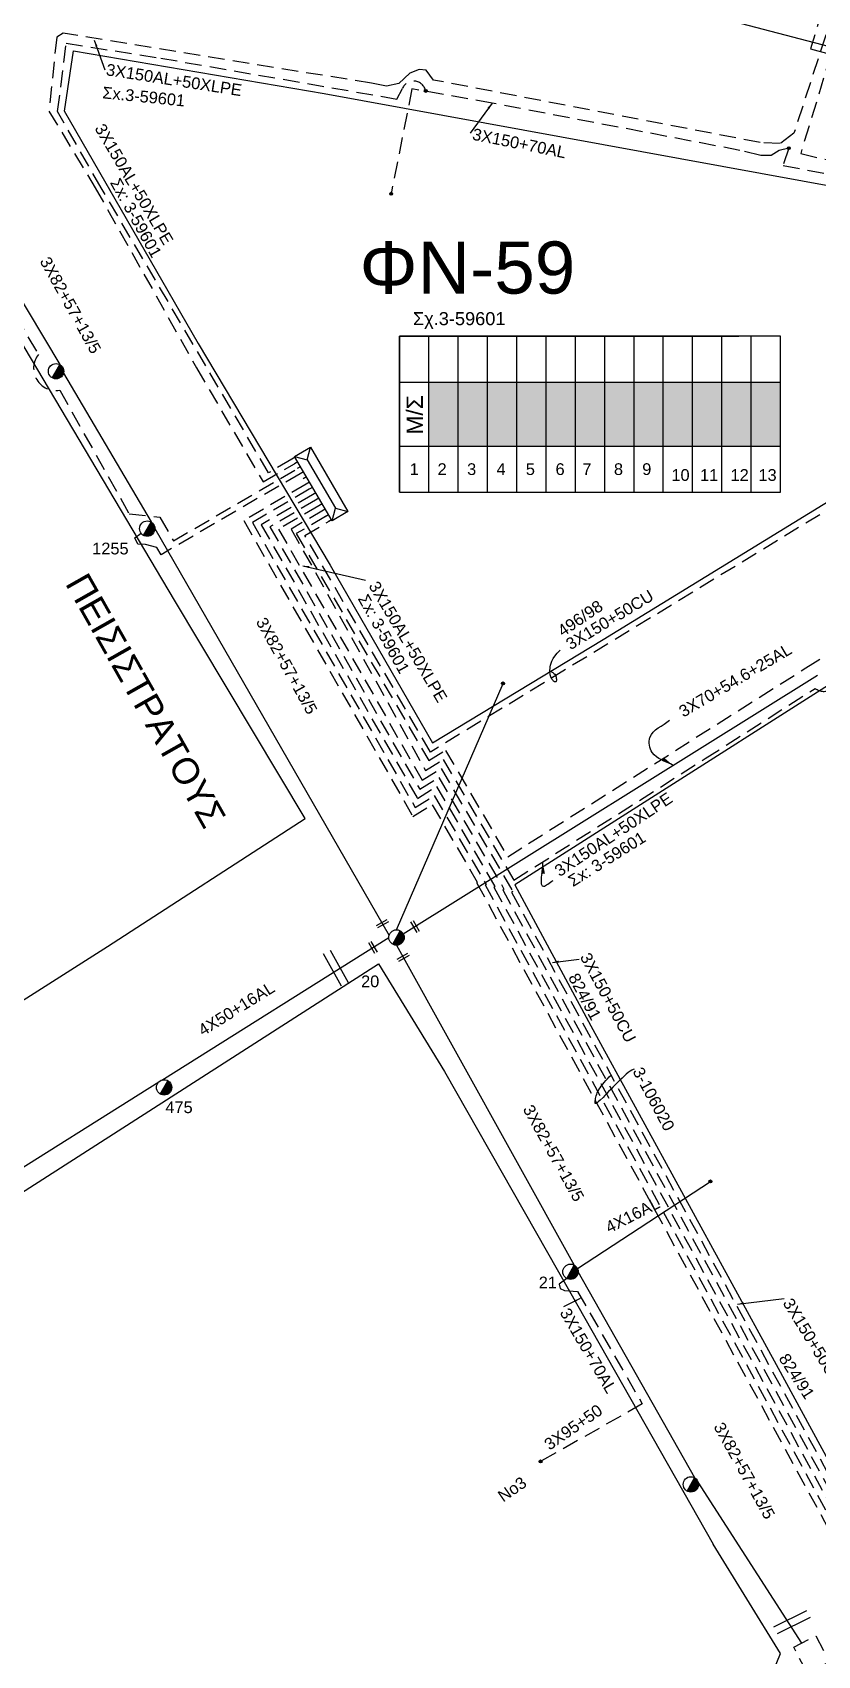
# Model space of a CAD drawing. Header units: millimetres. Extents: x 924 to 3152, y 704 to 1760.
# Drawn here: x 1814 to 1934.6, y 1105.1 to 1354.2 of the extents above; entities that cross this region are included whole.
import ezdxf
from ezdxf.enums import TextEntityAlignment as Align

# ---------------------------------------------------------------- set-up
doc = ezdxf.new("R2010")
doc.units = ezdxf.units.MM
doc.linetypes.add('DASHED', pattern=[19.05, 12.7, -6.35])
for name, color, linetype in [('Άγνωστα', 7, 'Continuous'), ('Ασφαλειοκιβώτια Χ.Τ 13 αναχωρήσεων', 7, 'Continuous'), ('Γυμνά εναέρια ΧΤ και ΦΟΠ (3Φ)   4x50+16AL', 7, 'Continuous'), ('Εναέρια παροχή ΧΤ 4x16', 7, 'SYN_LINE'), ('Επιγραφές - Σχήματα', 7, 'Continuous'), ('Καλώδια ΧΤ   3x150+50AL', 7, 'DASHED'), ('Καλώδια ΧΤ   3x150+50CU', 7, 'DASHED'), ('Καλώδια ΧΤ   3x150+70AL', 7, 'DASHED'), ('Καλώδια ΧΤ   3x150AL+50XLPE', 7, 'DASHED'), ('Μηχανική τομή', 7, 'Continuous'), ('Στύλος ΦΜ', 7, 'Continuous'), ('Στύλος ΦΜ @ 1', 7, 'Continuous'), ('Συνδέσεις', 7, 'Continuous'), ('Συνεστραμμένα ΧΤ   3x70+54.6+25 AL', 7, 'SYN_LINE'), ('Τομή', 7, 'Continuous'), ('Υποσταθμός πόλεως', 7, 'Continuous'), ('Υπόβαθρο ΔΕΗ', 7, 'Continuous'), ('Υπόγεια καλώδια Δικτύου ΧΤ και Παρ. ΧΤ - 3X150+70 AL', 7, 'DASHED')]:
    doc.layers.add(name, color=color, linetype=linetype)
doc.styles.get("Standard").update_dxf_attribs({"font": 'ARIAL.TTF'})
doc.linetypes.add('SYN_LINE', pattern='A,0.5,-0.0001,["/\\/\\/\\/",Standard,S=0.1,R=0,X=0,Y=-0.05],-0.25', length=0.7501)
doc.dimstyles.new('ISO-25', dxfattribs={"dimtxt": 2.5, "dimasz": 2.5, "dimexe": 1.25, "dimexo": 0.625, "dimtad": 1, "dimtxsty": 'Standard', "dimcen": 2.5, "dimadec": 0, "dimazin": 0, "dimtfac": 1, "dimtmove": 0, "dimatfit": 3, "dimfxl": 1, "dimarcsym": 0})
doc.dimstyles.get("Standard").update_dxf_attribs({"dimtxt": 0.18, "dimasz": 0.18, "dimexe": 0.18, "dimexo": 0.0625, "dimgap": 0.09, "dimtad": 0, "dimtih": 1, "dimtoh": 1, "dimdec": 4, "dimzin": 0, "dimdsep": 46, "dimtxsty": 'Standard', "dimcen": 0.09, "dimadec": 0, "dimazin": 0, "dimtfac": 1, "dimtdec": 4, "dimtofl": 0, "dimtmove": 0, "dimatfit": 3, "dimfxl": 1, "dimtolj": 1, "dimtzin": 0, "dimarcsym": 0})

# ---------------------------------------------------------------- blocks, each defined once
blk = doc.blocks.new('_ΣΥΝΔΕΣΗ')
at = {"layer": 'Συνδέσεις', "linetype": 'SYN_LINE', "ltscale": 40}
blk.add_hatch(color=256, dxfattribs=at).paths.add_polyline_path([(0.5, -0.01, 1), (-0.5, -0.01, 1)])
at = {"layer": 'Συνδέσεις'}
blk.add_circle((0, -0.01), 0.5, dxfattribs=at)
blk = doc.blocks.new('ΤΟΜΗ')
at = {"layer": 'Τομή', "ltscale": 40}
for p, q in [((-5.68, 0), (5.68, 0)), ((5.68, -2.33), (-5.68, -2.33))]:
    blk.add_line(p, q, dxfattribs=at)
blk = doc.blocks.new('ΥΠΑΡΧΩΝ ΤΣΙΜΕΝΤΕΝΙΟΣ ΣΤΥΛΟΣ')
at = {"layer": 'Στύλος ΦΜ'}
blk.add_hatch(color=256, dxfattribs=at).paths.add_polyline_path([(-1.29, -2.28, 0.574793), (2.62, 0, 0.268822), (1.3, 2.27)])
blk.add_line((-1.29, -2.28), (1.3, 2.27), dxfattribs=at)
blk.add_circle((0, 0), 2.62, dxfattribs=at)
at = {"layer": 'Στύλος ΦΜ', "flags": 4}
for tag, p in [('ΑΡΙΘΜΟΣ', (-4.68, 8.05)), ('ΤΥΠΟΣ', (-4.91, 3.03))]:
    blk.add_attdef(tag, p, '', height=4, dxfattribs=at)
blk = doc.blocks.new('ΜΗΧΑΝΙΚΗ ΤΟΜΗ')
at = {"layer": 'Μηχανική τομή', "ltscale": 40}
for p, q in [((-1.89, 0.78), (1.89, 0.78)), ((1.89, 0), (-1.89, 0))]:
    blk.add_line(p, q, dxfattribs=at)
blk = doc.blocks.new('ΥΠΟΣΤΑΘΜΟΣ ΠΟΛΕΩΣ 13 ΑΝΑΧΩΡΗΣΕΩΝ')
at = {"layer": 'Υποσταθμός πόλεως', "ltscale": 40}
for p, q in [((-11.12, -2.82), (-11.12, -4)), ((-9.53, -2.82), (-9.53, -4)), ((-7.77, -2.82), (-7.77, -4)), ((-5.99, -2.82), (-5.99, -4)), ((-4.14, -2.82), (-4.14, -4)), ((-2.3, -2.82), (-2.3, -4)), ((-0.43, -2.82), (-0.43, -4)), ((1.54, -2.82), (1.54, -4)), ((3.43, -2.82), (3.43, -4)), ((5.39, -2.82), (5.39, -4)), ((7.32, -2.82), (7.32, -4)), ((9.32, -2.82), (9.32, -4)), ((11.11, -2.82), (11.11, -4))]:
    blk.add_line(p, q, dxfattribs=at)
blk.add_lwpolyline([(-11.43, 2.82), (11.43, 2.82), (11.43, -2.82), (-11.43, -2.82)], close=True, dxfattribs=at)
for points in [[(-8.62, 0), (-11.43, 2.82)], [(-11.43, -2.82), (-8.62, 0)], [(-8.62, 0), (8.62, 0)], [(8.62, 0), (11.43, 2.82)], [(11.43, -2.82), (8.62, 0)]]:
    blk.add_lwpolyline(points, dxfattribs=at)
at = {"layer": 'Υποσταθμός πόλεως', "linetype": 'SYN_LINE', "ltscale": 40, "flags": 1}
for tag, p in [('ΜΕΤΑΣΧΗΜΑΤΙΣΜΟΣ', (12.22, 1.68)), ('ΙΣΧΥΣ', (12.2, -1.11)), ('ΑΡΙΘΜΟΣ', (12.32, -3.83))]:
    blk.add_attdef(tag, p, '', height=1.8, dxfattribs=at)
blk = doc.blocks.new('ΑΣΦΑΛΕΙΟΚΙΒΩΤΙΟ ΥΠΟΣΤΑΘΜΟΥ 13 ΑΝΑΧΩΡΗΣΕΩΝ')
at = {"layer": 'Ασφαλειοκιβώτια Χ.Τ 13 αναχωρήσεων', "ltscale": 40}
for p, q in [((-23.86, 58.34), (23.96, 58.34)), ((-9.78, 58.34), (-9.78, -58.66)), ((9.87, 58.34), (9.87, -58.66)), ((23.96, 58.34), (23.96, -45.89)), ((-23.86, 49.34), (23.96, 49.34)), ((-23.86, 40.34), (23.96, 40.34)), ((-23.86, 31.34), (23.96, 31.34)), ((-23.86, 22.34), (23.96, 22.34)), ((-23.86, 13.34), (23.96, 13.34)), ((-23.86, 4.34), (23.96, 4.34)), ((-23.86, -4.66), (23.96, -4.66)), ((-23.86, -13.66), (23.96, -13.66)), ((-23.86, -22.66), (23.96, -22.66)), ((-23.86, -31.66), (23.96, -31.66)), ((-23.86, -40.66), (23.96, -40.66)), ((-23.86, -49.66), (23.96, -49.66))]:
    blk.add_line(p, q, dxfattribs=at)
at = {"layer": 'Ασφαλειοκιβώτια Χ.Τ 13 αναχωρήσεων'}
blk.add_lwpolyline([(-23.86, -58.66), (23.96, -58.66), (23.96, 58.34), (-23.86, 58.34)], close=True, dxfattribs=at)
for s, p in [('1', (-18.64, 55.26)), ('2', (-18.64, 46.69)), ('3', (-18.64, 37.62)), ('4', (-18.64, 28.59)), ('5', (-18.64, 19.58)), ('6', (-18.64, 10.45)), ('7', (-18.64, 2.2)), ('8', (-18.64, -7.48)), ('9', (-18.64, -16.18)), ('10', (-20.44, -25.14)), ('11', (-20.44, -33.94)), ('12', (-20.44, -43.31)), ('13', (-20.44, -51.88))]:
    blk.add_text(s, height=3.6, rotation=270, dxfattribs=at).set_placement(p)
at = {"layer": 'Ασφαλειοκιβώτια Χ.Τ 13 αναχωρήσεων', "ltscale": 40}
for tag, height, p in [('ΟΝΟΜΑ', 5, (1.15, 62.43)), ('ΚΕΙΜΕΝΟ 1', 2, (17.15, 53.4)), ('ΚΕΙΜΕΝΟ 2', 2, (17.15, 44.69)), ('ΚΕΙΜΕΝΟ 3', 2, (16.99, 35.93)), ('ΚΕΙΜΕΝΟ 4', 2, (16.99, 26.95)), ('ΚΕΙΜΕΝΟ 5', 2, (16.99, 18.11)), ('ΚΕΙΜΕΝΟ 6', 2, (16.99, 9.19)), ('ΚΕΙΜΕΝΟ 7', 2, (16.99, 0.11)), ('ΚΕΙΜΕΝΟ 8', 2, (16.99, -8.61)), ('ΚΕΙΜΕΝΟ 9', 2, (16.99, -17.74)), ('ΚΕΙΜΕΝΟ 10', 2, (16.99, -26.96)), ('ΚΕΙΜΕΝΟ 11', 2, (16.99, -36.04)), ('ΚΕΙΜΕΝΟ 12', 2, (16.99, -44.96)), ('ΚΕΙΜΕΝΟ 13', 2, (16.99, -54.16)), ('ΣΧ', 2, (1.2, -60.52))]:
    blk.add_attdef(tag, text='', height=height, dxfattribs=at).set_placement(p, align=Align.MIDDLE_CENTER)

msp = doc.modelspace()

# ---------------------------------------------------------------- hatches: boundary and pattern name
at = {"layer": 'Καλώδια ΧΤ   3x150AL+50XLPE', "linetype": 'DASHED', "ltscale": 0.2}
h = msp.add_hatch(color=30, dxfattribs=at)
h.dxf.hatch_style = 1
h.paths.add_polyline_path([(1879.405, 1300.526), (1874.905, 1300.526), (1874.905, 1290.699), (1879.405, 1290.699)])
h = msp.add_hatch(color=27, dxfattribs=at)
h.dxf.hatch_style = 1
h.paths.add_polyline_path([(1883.905, 1300.526), (1879.405, 1300.526), (1879.405, 1290.699), (1883.905, 1290.699)])
h = msp.add_hatch(color=62, dxfattribs=at)
h.dxf.hatch_style = 1
h.paths.add_polyline_path([(1888.405, 1300.526), (1883.905, 1300.526), (1883.905, 1290.699), (1888.405, 1290.699)])
h = msp.add_hatch(color=133, dxfattribs=at)
h.dxf.hatch_style = 1
h.paths.add_polyline_path([(1892.905, 1300.526), (1888.405, 1300.526), (1888.405, 1290.699), (1892.905, 1290.699)])
h = msp.add_hatch(color=5, dxfattribs=at)
h.dxf.hatch_style = 1
h.paths.add_polyline_path([(1897.405, 1300.526), (1892.905, 1300.526), (1892.905, 1290.699), (1897.405, 1290.699)])
h = msp.add_hatch(color=6, dxfattribs=at)
h.dxf.hatch_style = 1
h.paths.add_polyline_path([(1901.905, 1300.526), (1897.405, 1300.526), (1897.405, 1290.699), (1901.905, 1290.699)])
h = msp.add_hatch(color=2, dxfattribs=at)
h.dxf.hatch_style = 1
h.paths.add_polyline_path([(1906.405, 1300.526), (1901.905, 1300.526), (1901.905, 1290.699), (1906.405, 1290.699)])
h = msp.add_hatch(color=173, dxfattribs=at)
h.dxf.hatch_style = 1
h.paths.add_polyline_path([(1910.905, 1300.526), (1906.405, 1300.526), (1906.405, 1290.699), (1910.905, 1290.699)])
h = msp.add_hatch(color=1, dxfattribs=at)
h.dxf.hatch_style = 1
h.paths.add_polyline_path([(1915.405, 1300.526), (1910.905, 1300.526), (1910.905, 1290.699), (1915.405, 1290.699)])
h = msp.add_hatch(color=151, dxfattribs=at)
h.dxf.hatch_style = 1
h.paths.add_polyline_path([(1919.905, 1300.526), (1915.405, 1300.526), (1915.405, 1290.699), (1919.905, 1290.699)])
h = msp.add_hatch(color=85, dxfattribs=at)
h.dxf.hatch_style = 1
h.paths.add_polyline_path([(1924.405, 1300.526), (1919.905, 1300.526), (1919.905, 1290.699), (1924.405, 1290.699)])
at = {"layer": 'Καλώδια ΧΤ   3x150AL+50XLPE', "linetype": 'DASHED', "ltscale": 0.2, "true_color": 0xd2798f}
h = msp.add_hatch(color=233, dxfattribs=at)
h.dxf.hatch_style = 1
h.paths.add_polyline_path([(1928.905, 1300.526), (1924.405, 1300.526), (1924.405, 1290.699), (1928.905, 1290.699)])

# ---------------------------------------------------------------- linework, layer by layer
at = {"layer": 'Άγνωστα', "color": 173, "ltscale": 0.2}
msp.add_lwpolyline([(1917.209, 1357.051), (1961.112, 1345.573), (1999.965, 1337.849)], dxfattribs=at)
at = {"layer": 'Άγνωστα', "color": 133}
for points in [[(1798.85, 1335.492), (1818.208, 1303.218)], [(1818.763, 1301.906), (1832.214, 1279.056)], [(1832.806, 1278.034), (1868.786, 1215.596)], [(1869.919, 1214.097), (1897.233, 1164.989)], [(1915.719, 1132.355), (1897.825, 1163.967)]]:
    msp.add_lwpolyline(points, dxfattribs=at)
at = {"layer": 'Άγνωστα', "color": 133, "linetype": 'SYN_LINE', "ltscale": 20}
msp.add_lwpolyline([(1869.919, 1216.452), (1886.279, 1254.267)], dxfattribs=at)
at = {"layer": 'Άγνωστα', "color": 133, "linetype": 'DASHED', "ltscale": 0.2}
msp.add_lwpolyline([(1907.669, 1143.685), (1892.043, 1134.847)], dxfattribs=at)
at = {"layer": 'Άγνωστα', "color": 133, "linetype": 'Continuous', "ltscale": 0.2}
msp.add_lwpolyline([(1932.192, 1106.982), (1916.269, 1131.647)], dxfattribs=at)
at = {"layer": 'Γυμνά εναέρια ΧΤ και ΦΟΠ (3Φ)   4x50+16AL', "color": 1, "ltscale": 0.2}
for points in [[(1833.894, 1193.4), (1868.741, 1215.275)], [(1780.608, 1159.964), (1833.407, 1193.119)]]:
    msp.add_lwpolyline(points, dxfattribs=at)
at = {"layer": 'Εναέρια παροχή ΧΤ 4x16', "color": 133, "ltscale": 20}
msp.add_lwpolyline([(1897.723, 1164.446), (1918.131, 1177.823)], dxfattribs=at)
at = {"layer": 'Επιγραφές - Σχήματα'}
msp.add_lwpolyline([(1893.479, 1256.122), (1893.733, 1256.05), (1893.94, 1255.949), (1894.104, 1255.825), (1894.231, 1255.685), (1894.326, 1255.534), (1894.393, 1255.379), (1894.438, 1255.226), (1894.466, 1255.08), (1894.481, 1254.948), (1894.484, 1254.831), (1894.475, 1254.73), (1894.456, 1254.646), (1894.426, 1254.581), (1894.385, 1254.536), (1894.334, 1254.512), (1894.274, 1254.51), (1894.204, 1254.53), (1894.128, 1254.572), (1894.047, 1254.633), (1893.965, 1254.711), (1893.883, 1254.805), (1893.804, 1254.911), (1893.73, 1255.028), (1893.665, 1255.155), (1893.61, 1255.289), (1893.565, 1255.431), (1893.53, 1255.584), (1893.505, 1255.749), (1893.49, 1255.928), (1893.485, 1256.122), (1893.49, 1256.333), (1893.504, 1256.563), (1893.529, 1256.813), (1893.577, 1257.087), (1893.659, 1257.387), (1893.789, 1257.717), (1893.98, 1258.08), (1894.244, 1258.479), (1894.594, 1258.917), (1895.043, 1259.397)], dxfattribs=at)
at = {"layer": 'Επιγραφές - Σχήματα', "linetype": 'DASHED', "ltscale": 0.2}
msp.add_lwpolyline([(1930.932, 1106.324), (1934.335, 1108.101), (1936.43, 1104.117), (1933.026, 1102.339)], close=True, dxfattribs=at)
at = {"layer": 'Καλώδια ΧΤ   3x150+50AL', "color": 173, "ltscale": 0.2}
for points in [[(1941.97, 1369.511), (1938.58, 1367.738), (1936.373, 1361.121), (1933.497, 1351.681), (1936.624, 1350.81), (1932.001, 1335.593), (1954.399, 1330.366)], [(1875.123, 1243.741), (1855.843, 1276.997), (1859.684, 1279.233)]]:
    msp.add_lwpolyline(points, dxfattribs=at)
at = {"layer": 'Καλώδια ΧΤ   3x150+50AL', "color": 6, "ltscale": 0.2}
msp.add_lwpolyline([(1859.037, 1279.892), (1854.529, 1277.267), (1874.864, 1242.431), (1877.448, 1244.003), (1887.001, 1227.662), (1932.783, 1256.65), (1990.284, 1292.774), (1991.469, 1294.127), (1994.29, 1293.563), (1995.94, 1291.59), (2026.751, 1282.101), (2029.594, 1290.851)], dxfattribs=at)
at = {"layer": 'Καλώδια ΧΤ   3x150+50CU', "color": 173, "ltscale": 0.2}
msp.add_lwpolyline([(1986.66, 1324.384), (1987.016, 1311.87), (1875.118, 1243.75)], dxfattribs=at)
at = {"layer": 'Καλώδια ΧΤ   3x150+70AL', "color": 133, "ltscale": 0.2}
msp.add_lwpolyline([(1896.066, 1162.942), (1894.923, 1162.078), (1895.035, 1161.408), (1895.706, 1161.073), (1897.719, 1160.961), (1907.669, 1143.685)], dxfattribs=at)
at = {"layer": 'Καλώδια ΧΤ   3x150AL+50XLPE', "color": 27, "ltscale": 0.2}
for points in [[(1939.654, 1352.667), (1935.841, 1353.762), (1930.974, 1338.761), (1928.857, 1337.139), (1925.772, 1337.296), (1875.587, 1346.892), (1874.462, 1348.389), (1873.386, 1348.505), (1871.964, 1347.929), (1870.274, 1346.354), (1868.391, 1345.97), (1866.085, 1346.392), (1818.74, 1354.106), (1817.725, 1353.478), (1816.526, 1342.136), (1823.643, 1330.366)], [(1823.643, 1330.366), (1839.21, 1302.705), (1849.435, 1285.211), (1854.232, 1288.005)]]:
    msp.add_lwpolyline(points, dxfattribs=at)
at = {"layer": 'Καλώδια ΧΤ   3x150AL+50XLPE', "color": 30, "ltscale": 0.2}
for points in [[(1824.551, 1330.366), (1817.864, 1342.041), (1819.201, 1352.543)], [(1819.201, 1352.543), (1833.722, 1350.252), (1869.956, 1343.982), (1870.835, 1345.614)], [(1853.833, 1288.691), (1850.268, 1286.615), (1824.551, 1330.366)]]:
    msp.add_lwpolyline(points, dxfattribs=at)
at = {"layer": 'Καλώδια ΧΤ   3x150AL+50XLPE', "color": 62, "ltscale": 0.2}
for points in [[(1799.646, 1330.366), (1814.907, 1304.78)], [(1818.182, 1299.3), (1828.857, 1280.314), (1833.581, 1279.806), (1835.642, 1276.155), (1854.677, 1287.241)]]:
    msp.add_lwpolyline(points, dxfattribs=at)
at = {"layer": 'Καλώδια ΧΤ   3x150AL+50XLPE', "color": 133, "ltscale": 0.2}
msp.add_lwpolyline([(1855.125, 1286.472), (1833.75, 1274.023), (1833.094, 1275.147), (1831.352, 1275.599), (1830.191, 1275.663), (1829.739, 1276.63), (1830.683, 1277.331)], dxfattribs=at)
at = {"layer": 'Καλώδια ΧΤ   3x150AL+50XLPE', "color": 1, "linetype": 'DASHED', "ltscale": 0.2}
msp.add_lwpolyline([(1856.054, 1284.877), (1846.452, 1279.285), (1872.432, 1233.847), (1875.373, 1235.665), (1882.314, 1223.791), (1882.203, 1223.726), (1938.831, 1119.815, 0.313452), (1948.324, 1115.996), (1967.974, 1109.155), (1966.914, 1105.901), (1964.124, 1104.869)], format="xyb", dxfattribs=at)
at = {"layer": 'Καλώδια ΧΤ   3x150AL+50XLPE', "color": 151, "linetype": 'DASHED', "ltscale": 0.2}
msp.add_lwpolyline([(1856.524, 1284.07), (1847.78, 1278.977), (1872.786, 1235.242), (1875.719, 1237.055), (1883.682, 1223.432), (1883.545, 1223.352), (1939.689, 1120.331, 0.3217485), (1948.373, 1117.038), (1969.228, 1109.777), (1967.715, 1105.131), (1964.925, 1104.099), (1961.845, 1094.638), (1963.624, 1092.667), (1960.627, 1083.579), (1964.46, 1082.322), (1959.632, 1067.882, -0.3146732), (1960.922, 1064.036), (1967.131, 1062.02), (1968.543, 1062.964), (1969.317, 1062.712)], format="xyb", dxfattribs=at)
at = {"layer": 'Καλώδια ΧΤ   3x150AL+50XLPE', "color": 85, "linetype": 'DASHED', "ltscale": 0.2}
msp.add_lwpolyline([(1857.019, 1283.22), (1849.132, 1278.626), (1873.141, 1236.637), (1876.065, 1238.445), (1885.05, 1223.073), (1884.888, 1222.979), (1940.545, 1120.849, 0.3318979), (1948.401, 1118.087), (1970.521, 1110.386), (1967.431, 1101.026)], format="xyb", dxfattribs=at)
at = {"layer": 'Καλώδια ΧΤ   3x150AL+50XLPE', "color": 233, "linetype": 'DASHED', "ltscale": 0.2, "true_color": 0xd2798f}
msp.add_lwpolyline([(1857.495, 1282.403), (1850.466, 1278.309), (1873.495, 1238.032), (1876.411, 1239.834), (1886.418, 1222.715), (1886.23, 1222.605), (1941.4, 1121.37, 0.3447086), (1948.405, 1119.144), (1970.834, 1111.336), (1972.214, 1115.283, 0.6948511), (1973.66, 1119.417), (1996.707, 1185.325), (2012.619, 1191.369), (2018.938, 1206.616), (2012.378, 1219.69, -0.5750477), (2013.272, 1220.138), (2014.07, 1218.548)], format="xyb", dxfattribs=at)
at = {"layer": 'Καλώδια ΧΤ   3x150AL+50XLPE', "color": 2, "linetype": 'DASHED', "ltscale": 0.2}
msp.add_lwpolyline([(1857.987, 1281.558), (1851.815, 1277.964), (1873.85, 1239.426), (1876.757, 1241.224), (1887.786, 1222.356), (1887.573, 1222.231), (1942.253, 1121.894, 0.4922158), (1950.111, 1121.524, -0.481921), (1951.445, 1121.807)], format="xyb", dxfattribs=at)
at = {"layer": 'Καλώδια ΧΤ   3x150AL+50XLPE', "color": 5, "ltscale": 0.2}
msp.add_lwpolyline([(1858.73, 1280.872), (1853.756, 1277.973), (1874.368, 1240.922), (1877.102, 1242.613), (1887.932, 1224.072), (1917.347, 1242.742), (1934.241, 1253.515)], dxfattribs=at)
at = {"layer": 'Καλώδια ΧΤ   3x150AL+50XLPE', "color": 30, "ltscale": 0.2}
msp.add_arc((1872.557, 1344.847), 1.885, 11.5692, 156.00342, dxfattribs=at)
at = {"layer": 'Καλώδια ΧΤ   3x150AL+50XLPE', "color": 62, "ltscale": 0.2}
msp.add_arc((1817.595, 1302.668), 3.419, 141.83838, 279.88288, dxfattribs=at)
at = {"layer": 'Καλώδια ΧΤ   3x150AL+50XLPE', "color": 5, "ltscale": 0.2}
msp.add_arc((1935.57, 1255.21), 2.154, 231.87817, 13.17229, dxfattribs=at)
at = {"layer": 'Συνεστραμμένα ΧΤ   3x70+54.6+25 AL', "color": 30, "ltscale": 20}
msp.add_lwpolyline([(1870.946, 1215.85), (1934.596, 1255.524)], dxfattribs=at)
at = {"layer": 'Υπόβαθρο ΔΕΗ', "ltscale": 0.2}
for points in [[(1826.103, 1329.692), (1818.925, 1342.094), (1820.319, 1351.373), (1858.815, 1344.849), (1938.146, 1330.366)], [(1764.587, 1122.175), (1787.178, 1081.344), (1789.292, 1077.316), (1810.122, 1084.55), (1821.157, 1087.972), (1833.909, 1091.545), (1843.357, 1093.816), (1861.642, 1097.022), (1873.439, 1098.289), (1885.602, 1098.586), (1900.038, 1097.864), (1924.576, 1094.692), (1928.917, 1105.385), (1918.535, 1122.175)]]:
    msp.add_lwpolyline(points, dxfattribs=at)
at = {"layer": 'Υπόβαθρο ΔΕΗ'}
for points in [[(1742.5, 1162.073), (1775.079, 1181.873), (1825.553, 1213.905), (1855.906, 1233.534), (1835.827, 1267.037), (1798.185, 1330.366)], [(1825.702, 1330.366), (1839.453, 1306.453), (1859.747, 1272.41), (1875.45, 1245.171), (1901.651, 1261.025), (1939.948, 1284.518), (1960.813, 1297.204), (1983.219, 1311.104), (1982.734, 1322.516), (1938.146, 1330.366)], [(1764.587, 1122.175), (1754.575, 1140.481), (1805.382, 1171.683), (1867.169, 1211.249), (1877.297, 1194.704), (1896.511, 1160.999), (1918.535, 1122.175)]]:
    msp.add_lwpolyline(points, dxfattribs=at)
msp.add_lwpolyline([(1943.239, 1122.175, 0.4597681), (1949.352, 1122.175), (1957.91, 1145.328), (1973.528, 1189.571), (1995.452, 1256.242), (2006.743, 1284.923), (1993.462, 1289.375), (1957.251, 1267.358), (1888.088, 1223.375), (1899.781, 1201.719), (1928.23, 1149.716), (1943.239, 1122.175)], format="xyb", dxfattribs=at)
msp.add_open_spline([(1906.427, 1195.079), (1905.616, 1194.994), (1900.284, 1189.111), (1900.426, 1190.04), (1900.701, 1191.872), (1902.144, 1193.403), (1902.871, 1194.16)], degree=3, dxfattribs=at)
at = {"layer": 'Υπόγεια καλώδια Δικτύου ΧΤ και Παρ. ΧΤ - 3X150+70 AL', "color": 30, "ltscale": 0.2}
for points in [[(1930.181, 1336.444), (1928.712, 1336.072), (1927.458, 1335.303), (1925.862, 1335.331), (1922.67, 1336.1), (1884.627, 1343.357), (1872.292, 1345.533), (1869.099, 1329.438)], [(1930.181, 1336.444), (1929.301, 1333.767), (1947.413, 1330.366)]]:
    msp.add_lwpolyline(points, dxfattribs=at)

# ---------------------------------------------------------------- block references
at = {"layer": 'Ασφαλειοκιβώτια Χ.Τ 13 αναχωρήσεων', "xscale": 0.5, "yscale": 0.5, "zscale": 0.5, "rotation": 90}
msp.add_blockref('ΑΣΦΑΛΕΙΟΚΙΒΩΤΙΟ ΥΠΟΣΤΑΘΜΟΥ 13 ΑΝΑΧΩΡΗΣΕΩΝ', (1899.575, 1295.589), dxfattribs=at)
at = {"layer": 'Μηχανική τομή'}
for p, xscale, yscale, zscale, rotation in [((1867.839, 1217.239), 0.5000000000000533, 0.5000000000000533, 0.5000000000000533, 29.06635570122772), ((1872.593, 1216.877), 0.5000000000000372, 0.5000000000000372, 0.5000000000000372, 300.2079038089588), ((1866.134, 1213.638), 0.5000000000000372, 0.5000000000000372, 0.5000000000000372, 300.2079038089588), ((1871.049, 1212.065), 0.5000000000000533, 0.5000000000000533, 0.5000000000000533, 29.06635570122772)]:
    msp.add_blockref('ΜΗΧΑΝΙΚΗ ΤΟΜΗ', p, dxfattribs=dict(at, xscale=xscale, yscale=yscale, zscale=zscale, rotation=rotation))
at = {"layer": 'Στύλος ΦΜ @ 1', "ltscale": 40, "xscale": 0.4499999999998181, "yscale": 0.4499999999998181, "zscale": 0.4499999999998181}
for p in [(1817.622, 1302.196), (1915.133, 1131.333)]:
    msp.add_blockref('ΥΠΑΡΧΩΝ ΤΣΙΜΕΝΤΕΝΙΟΣ ΣΤΥΛΟΣ', p, dxfattribs=at)
at = {"layer": 'Στύλος ΦΜ @ 1', "ltscale": 40}
ref = msp.add_blockref('ΥΠΑΡΧΩΝ ΤΣΙΜΕΝΤΕΝΙΟΣ ΣΤΥΛΟΣ', (1831.628, 1278.034), dxfattribs=dict(at, xscale=0.4499999999998181, yscale=0.4499999999998181, zscale=0.4499999999998181))
ref.add_attrib('ΤΥΠΟΣ', '1255', (1823.175, 1274.083), dxfattribs={"layer": 'Στύλος ΦΜ', "height": 1.8, "flags": 4})
ref = msp.add_blockref('ΥΠΑΡΧΩΝ ΤΣΙΜΕΝΤΕΝΙΟΣ ΣΤΥΛΟΣ', (1869.919, 1215.275), dxfattribs=dict(at, xscale=0.4499999999998181, yscale=0.4499999999998181, zscale=0.4499999999998181))
ref.add_attrib('ΤΥΠΟΣ', '20', (1864.478, 1207.647), dxfattribs={"layer": 'Στύλος ΦΜ', "height": 1.8, "flags": 4})
ref = msp.add_blockref('ΥΠΑΡΧΩΝ ΤΣΙΜΕΝΤΕΝΙΟΣ ΣΤΥΛΟΣ', (1834.222, 1192.269), dxfattribs=dict(at, xscale=0.4499999999998181, yscale=0.4499999999998181, zscale=0.4499999999998181))
ref.add_attrib('ΤΥΠΟΣ', '475', (1834.42, 1188.318), dxfattribs={"layer": 'Στύλος ΦΜ', "height": 1.8, "flags": 4})
ref = msp.add_blockref('ΥΠΑΡΧΩΝ ΤΣΙΜΕΝΤΕΝΙΟΣ ΣΤΥΛΟΣ', (1896.648, 1163.967), dxfattribs=dict(at, xscale=0.4499999999998181, yscale=0.4499999999998181, zscale=0.4499999999998181))
ref.add_attrib('ΤΥΠΟΣ', '21', (1891.769, 1161.419), dxfattribs={"layer": 'Στύλος ΦΜ', "height": 1.8, "flags": 4})
at = {"layer": 'Συνδέσεις'}
for p, xscale, yscale, zscale in [((1874.406, 1345.23), 0.4499999999998181, 0.4499999999998181, 0.4499999999998181), ((1930.181, 1336.444), 0.4499999999998181, 0.4499999999998181, 0.4499999999998181), ((1869.099, 1329.438), 0.4499999999998181, 0.4499999999998181, 0.4499999999998181), ((1886.282, 1254.278), 0.45, 0.45, 0.45), ((1918.134, 1177.835), 0.45, 0.45, 0.45), ((1892.046, 1134.858), 0.45, 0.45, 0.45)]:
    msp.add_blockref('_ΣΥΝΔΕΣΗ', p, dxfattribs=dict(at, xscale=xscale, yscale=yscale, zscale=zscale))
at = {"layer": 'Τομή'}
for p, xscale, yscale, zscale, rotation in [((1861.124, 1210.865), 0.5000000000000908, 0.5000000000000908, 0.5000000000000908, 299.0789701506143), ((1930.922, 1109.658), 0.4999999999999992, 0.4999999999999992, 0.4999999999999992, 205.9722448452161)]:
    msp.add_blockref('ΤΟΜΗ', p, dxfattribs=dict(at, xscale=xscale, yscale=yscale, zscale=zscale, rotation=rotation))
at = {"layer": 'Υποσταθμός πόλεως', "xscale": 0.4999999999998153, "yscale": 0.4999999999998153, "zscale": 0.4999999999998153, "rotation": 300.21558412255}
msp.add_blockref('ΥΠΟΣΤΑΘΜΟΣ ΠΟΛΕΩΣ 13 ΑΝΑΧΩΡΗΣΕΩΝ', (1858.361, 1284.892), dxfattribs=at)

# ---------------------------------------------------------------- texts
at = {"layer": 'Γυμνά εναέρια ΧΤ και ΦΟΠ (3Φ)   4x50+16AL', "color": 7, "ltscale": 0.2, "insert": (1839.244, 1201.618), "char_height": 1.8, "width": 30, "attachment_point": 1, "rotation": 31.93027}
msp.add_mtext('4X50+16AL', dxfattribs=at)
at = {"layer": 'Εναέρια παροχή ΧΤ 4x16', "color": 7, "ltscale": 20, "insert": (1901.783, 1171.435), "char_height": 1.8, "width": 30, "attachment_point": 1, "rotation": 27.09812}
msp.add_mtext('4X16AL', dxfattribs=at)
at = {"layer": 'Επιγραφές - Σχήματα', "char_height": 1.8}
for s, insert, width, attachment_point, rotation in [('Σx.3-59601', (1824.857, 1345.891), 7.25832, 1, 354.25533), ('Σx: 3-59601', (1829.897, 1325.729), 30, 5, 299.0824), ('3X82+57+13/5', (1819.846, 1312.332), 30, 5, 299.0824), ('Σx: 3-59601', (1867.963, 1261.875), 30, 5, 299.0824), ('496/98', (1898.143, 1264.266), 30, 5, 34.1298), ('3X82+57+13/5', (1853.055, 1256.981), 30, 5, 299.0824), ('Σx: 3-59601', (1902.232, 1227.307), 30, 5, 32.09621), ('3X150+50CU', (1902.411, 1206.047), 30, 5, 298.18199), ('824/91', (1898.835, 1206.199), 30, 5, 298.18199), ('3-106020', (1909.424, 1190.479), 30, 5, 298.18199), ('3X82+57+13/5', (1894.046, 1182.182), 30, 5, 299.0824), ('824/91', (1931.39, 1147.922), 30, 5, 303.02114), ('3X95+50', (1892.393, 1137.963), 30, 1, 34.76049), ('3X82+57+13/5', (1923.352, 1133.428), 30, 5, 299.0824), ('No3', (1885.273, 1130.012), 30, 1, 34.76049)]:
    msp.add_mtext(s, dxfattribs=dict(at, insert=insert, width=width, attachment_point=attachment_point, rotation=rotation))
at = {"layer": 'Επιγραφές - Σχήματα', "insert": (1864.238, 1322.11), "char_height": 8, "attachment_point": 1}
msp.add_mtext_dynamic_manual_height_columns('ΦΝ-59', width=10.09091, gutter_width=12.5, heights=[0], dxfattribs=at)
at = {"layer": 'Επιγραφές - Σχήματα', "color": 7, "linetype": 'Continuous', "insert": (1872.44, 1311.269), "char_height": 2, "width": 17.73039, "attachment_point": 1}
msp.add_mtext('Σχ.3-59601', dxfattribs=at)
at = {"layer": 'Επιγραφές - Σχήματα', "color": 7, "linetype": 'Continuous', "insert": (1871.469, 1292.474), "char_height": 2.5, "width": 11.3238, "attachment_point": 1, "rotation": 90}
msp.add_mtext('Μ/Σ', dxfattribs=at)
at = {"layer": 'Επιγραφές - Σχήματα', "linetype": 'Continuous', "insert": (1822.427, 1271.607), "char_height": 4, "width": 47.13111, "attachment_point": 1, "rotation": 299.51786}
msp.add_mtext('ΠΕΙΣΙΣΤΡΑΤΟΥΣ', dxfattribs=at)
at = {"layer": 'Καλώδια ΧΤ   3x150+50CU', "color": 7, "ltscale": 0.2, "char_height": 1.8, "width": 30, "attachment_point": 1}
for insert, rotation in [((1895.715, 1260.886), 31.25727), ((1930.71, 1160.133), 301.54538)]:
    msp.add_mtext('3X150+50CU', dxfattribs=dict(at, insert=insert, rotation=rotation))
at = {"layer": 'Καλώδια ΧΤ   3x150+70AL', "color": 7, "ltscale": 0.2, "insert": (1896.483, 1158.623), "char_height": 1.8, "width": 30, "attachment_point": 1, "rotation": 300.24202}
msp.add_mtext('3X150+70AL', dxfattribs=at)
at = {"layer": 'Καλώδια ΧΤ   3x150AL+50XLPE', "color": 7, "insert": (1835.745, 1346.906), "char_height": 1.8, "width": 27.84843, "attachment_point": 5, "rotation": 351.1542}
msp.add_mtext('3X150AL+50XLPE', dxfattribs=at)
at = {"layer": 'Καλώδια ΧΤ   3x150AL+50XLPE', "color": 7, "ltscale": 0.2, "char_height": 1.8, "width": 30, "attachment_point": 5}
for insert, rotation in [((1829.605, 1330.896), 300.61713), ((1871.694, 1260.663), 300.61713), ((1903.246, 1231.097), 33.63093)]:
    msp.add_mtext('3X150AL+50XLPE', dxfattribs=dict(at, insert=insert, rotation=rotation))
at = {"layer": 'Συνεστραμμένα ΧΤ   3x70+54.6+25 AL', "color": 7, "ltscale": 20, "insert": (1913.071, 1250.563), "char_height": 1.8, "width": 30, "attachment_point": 1, "rotation": 30.59684}
msp.add_mtext('3X70+54.6+25AL', dxfattribs=at)
at = {"layer": 'Υπόγεια καλώδια Δικτύου ΧΤ και Παρ. ΧΤ - 3X150+70 AL', "color": 7, "insert": (1881.806, 1339.521), "char_height": 1.8, "width": 168.37176, "attachment_point": 1, "rotation": 348.58237}
msp.add_mtext('3X150+70AL', dxfattribs=at)

# ---------------------------------------------------------------- leaders
at = {"layer": 'Επιγραφές - Σχήματα', "ltscale": 40}
for points in [[(1823.503, 1353.018), (1825.124, 1348.484)], [(1884.627, 1343.357), (1881.231, 1338.723)], [(1855.533, 1272.349), (1865.14, 1270.134)], [(1893.856, 1211.454), (1897.985, 1211.945)], [(1898.138, 1159.882), (1895.565, 1158.567)], [(1922.284, 1158.997), (1929.481, 1159.85)]]:
    msp.add_leader(points, dimstyle='ISO-25', override={"dimasz": 1, "dimtad": 0}, dxfattribs=at)
at = {"layer": 'Επιγραφές - Σχήματα', "path_type": 1}
for points in [[(1912.398, 1241.688), (1909.189, 1243.662), (1908.857, 1245.986), (1911.848, 1248.642)], [(1892.359, 1226.881), (1892.486, 1223.132), (1893.989, 1224.033)]]:
    msp.add_leader(points, dimstyle='Standard', override={"dimasz": 1.8, "dimgap": 0.09, "dimtad": 0}, dxfattribs=at)

doc.saveas('drawing.dxf')
